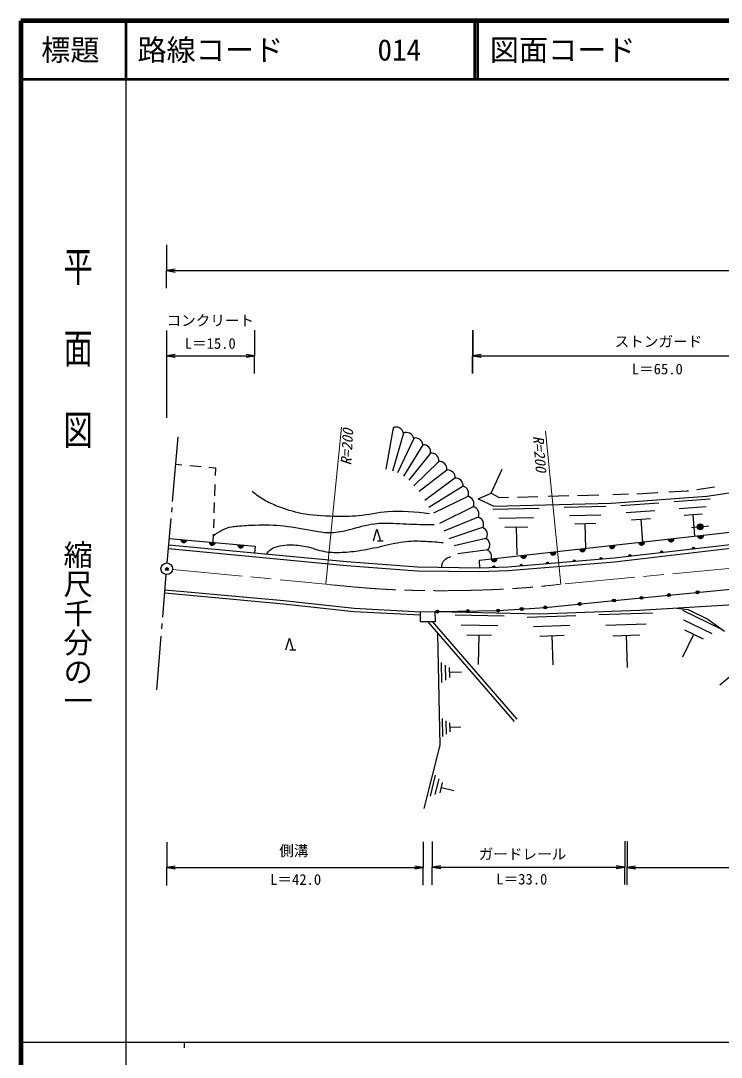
# Model space of a CAD drawing. Units: millimetres, scale not verified. Extents: x 40000 to 680000, y 20000 to 380000.
# Drawn here: x 40000 to 160053, y 202409 to 380000 of the extents above; entities that cross this region are included whole.
import ezdxf
from ezdxf.enums import TextEntityAlignment as Align

# ---------------------------------------------------------------- set-up
doc = ezdxf.new("R2010")
doc.units = ezdxf.units.MM
doc.header["$LTSCALE"] = 1000
doc.header["$PDMODE"] = 32
doc.header["$PDSIZE"] = 500
doc.linetypes.add('CHAIN', pattern=[18.5, 12, -1.5, 3.5, -1.5])
for name, color, linetype, lineweight in [('M-BGD', 7, 'Continuous', 25), ('M-BMK', 2, 'CHAIN', 13), ('M-BMK-SRVR', 3, 'Continuous', 25), ('M-STR-HTXT', 7, 'Continuous', 13), ('M-STR-STR3', 7, 'Continuous', 25), ('M-TTL', 2, 'Continuous', 140), ('M-TTL-BAND', 7, 'Continuous', 25), ('M-TTL-LINE', 7, 'Continuous', 50)]:
    doc.layers.add(name, color=color, linetype=linetype, lineweight=lineweight)
doc.layers.add('M-OTRS', color=6, linetype='Continuous')
doc.layers.add('M-TTL-TXT', color=7, linetype='Continuous')
doc.styles.add('@ＭＳ ゴシック', font='')
doc.styles.add('ＭＳ ゴシック', font='')
doc.styles.get('@ＭＳ ゴシック').set_extended_font_data('@MS Gothic')
doc.styles.get('ＭＳ ゴシック').set_extended_font_data('MS Gothic')

# ---------------------------------------------------------------- blocks, each defined once
blk = doc.blocks.new('open_arrow')
at = {"color": 0, "linetype": 'Continuous', "lineweight": -2}
blk.add_lwpolyline([(7.5, 1.25), (0, 0), (7.5, -1.25)], dxfattribs=at)

msp = doc.modelspace()

# ---------------------------------------------------------------- linework, layer by layer
at = {"layer": 'M-BGD'}
for p, q in [((103800, 310247), (102548, 303183)), ((105578, 309332), (103686, 302829)), ((107357, 308417), (104563, 302549)), ((108909, 307348), (105570, 301989)), ((110235, 305903), (106522, 301262)), ((66591, 304019), (67604, 303930)), ((69002, 303807), (70919, 303638)), ((111625, 304464), (107343, 300329)), ((111625, 304464), (109467, 302380)), ((72240, 303522), (73397, 303420)), ((73397, 303420), (73347, 302073)), ((113017, 303025), (108294, 299359)), ((120620, 299039), (122501, 303162)), ((73289, 300519), (73218, 298592)), ((114412, 301599), (109227, 297810)), ((115808, 300252), (109936, 296616)), ((157603, 298533), (176596, 301418)), ((116621, 298492), (110757, 295609)), ((118364, 298098), (120620, 299039)), ((120620, 299039), (121988, 298306)), ((125115, 298392), (128623, 298489)), ((130412, 298539), (133920, 298636)), ((135431, 298677), (139042, 298777)), ((141167, 297336), (157603, 298533)), ((141478, 298845), (144163, 298919)), ((145609, 298959), (149160, 299158)), ((151082, 299265), (154205, 299440)), ((154205, 299440), (154460, 299478)), ((155840, 299680), (158871, 300125)), ((73175, 297460), (73111, 295716)), ((117524, 296725), (111783, 293874)), ((118364, 298098), (121085, 296846)), ((121085, 296846), (141167, 297336)), ((121988, 298306), (123567, 298349)), ((133115, 296639), (140255, 296819)), ((142855, 296959), (149375, 297429)), ((151995, 297619), (158165, 298069)), ((152855, 296449), (157485, 296779)), ((118371, 294930), (112510, 292531)), ((120908, 296323), (128818, 296513)), ((121938, 294773), (127868, 294913)), ((134045, 295239), (139395, 295369)), ((143765, 295719), (148655, 296069)), ((153715, 295269), (156795, 295489)), ((155525, 291679), (155255, 295379)), ((73070, 294628), (73013, 293099)), ((119148, 293150), (113387, 291207)), ((118598, 287553), (179232, 294328)), ((122968, 293213), (126918, 293303)), ((125058, 288513), (124948, 293263)), ((134965, 293829), (138535, 293919)), ((136855, 289589), (136755, 293879)), ((144675, 294469), (147935, 294709)), ((146585, 290679), (146305, 294589)), ((155953, 293232), (154960, 293112)), ((156946, 293351), (157939, 293468)), ((65482, 291306), (80170, 289962)), ((72973, 292014), (72921, 290625)), ((100429, 290873), (101029, 292873)), ((101029, 292873), (101629, 290873)), ((119712, 291301), (114282, 290031)), ((65330, 289571), (95812, 286682)), ((95863, 287280), (65382, 290169)), ((80170, 289962), (80058, 288778)), ((101129, 290873), (102129, 290873)), ((168867, 291072), (141704, 287897)), ((141764, 287300), (168930, 290475)), ((120029, 289327), (114898, 288669)), ((141704, 287897), (123492, 286388)), ((95812, 286682), (107956, 285765)), ((107982, 286364), (95863, 287280)), ((118681, 286227), (107982, 286364)), ((118681, 286227), (118598, 287553)), ((123492, 286388), (118681, 286227)), ((123527, 285789), (141764, 287300)), ((107956, 285765), (118673, 285627)), ((118701, 285627), (123527, 285789)), ((151093, 281591), (180489, 284475)), ((64730, 282504), (85114, 280664)), ((85054, 280067), (64681, 281906)), ((85114, 280664), (97162, 279338)), ((129895, 279490), (141678, 280664)), ((141678, 280664), (151093, 281591)), ((146056, 278983), (178417, 281001)), ((97113, 278740), (85054, 280067)), ((97162, 279338), (108496, 278749)), ((111417, 278768), (121819, 278934)), ((121819, 278934), (129895, 279490)), ((128930, 278411), (146056, 278983)), ((152404, 279379), (154386, 279105)), ((153405, 279029), (159845, 275879)), ((154386, 279105), (157758, 277455)), ((108503, 278148), (97113, 278740)), ((108496, 278748), (111037, 278776)), ((108515, 277051), (108496, 278748)), ((108515, 277051), (111056, 277079)), ((109737, 277065), (124561, 259955)), ((110523, 277074), (125014, 260347)), ((111056, 277079), (111037, 278776)), ((111417, 278768), (111037, 278776)), ((111417, 278768), (128930, 278411)), ((114435, 278209), (122855, 278029)), ((126785, 277839), (135105, 278119)), ((139045, 278249), (148265, 278549)), ((153585, 277349), (158415, 274989)), ((157758, 277455), (160580, 275440)), ((115455, 276509), (121775, 276369)), ((127885, 276209), (134125, 276419)), ((140265, 276449), (147175, 276669)), ((153755, 275669), (156975, 274089)), ((85443, 272227), (86043, 274227)), ((86043, 274227), (86643, 272227)), ((111887, 255858), (111493, 275037)), ((116475, 274799), (120685, 274709)), ((118475, 269699), (118585, 274759)), ((128975, 274579), (133135, 274719)), ((131225, 269659), (131055, 274649)), ((141475, 274639), (146085, 274789)), ((143965, 269179), (143785, 274719)), ((153475, 271019), (155365, 274879)), ((86143, 272227), (87143, 272227)), ((112165, 266599), (112095, 270019)), ((112845, 267039), (112795, 269609)), ((113515, 267479), (113485, 269189)), ((115555, 268379), (113505, 268339)), ((159805, 266199), (162905, 268769)), ((112355, 257359), (112295, 260429)), ((112965, 257759), (112915, 260059)), ((113565, 258149), (113535, 259689)), ((115395, 258959), (113555, 258919)), ((109148, 245014), (111887, 255858)), ((110205, 247169), (111105, 250739)), ((111035, 247439), (111705, 250109)), ((111855, 247699), (112305, 249479)), ((114225, 248049), (112085, 248589))]:
    msp.add_line(p, q, dxfattribs=at)
for centre, radius in [((156449, 293292), 500), ((156449, 293292), 500), ((156449, 293292), 450), ((156449, 293292), 400), ((156449, 293292), 350), ((156449, 293292), 300), ((156449, 293292), 250), ((156449, 293292), 200), ((156449, 293292), 150), ((156449, 293292), 100), ((156449, 293292), 50), ((141678, 280664), 250), ((141678, 280664), 200), ((141678, 280664), 150), ((141678, 280664), 100), ((141678, 280664), 50), ((146385, 281127), 250), ((146385, 281127), 200), ((146385, 281127), 150), ((146385, 281127), 100), ((146385, 281127), 50), ((151093, 281591), 250), ((151093, 281591), 200), ((151093, 281591), 150), ((151093, 281591), 100), ((151093, 281591), 50), ((155992, 282072), 250), ((155992, 282072), 200), ((155992, 282072), 150), ((155992, 282072), 100), ((155992, 282072), 50), ((111417, 278768), 250), ((111417, 278768), 200), ((111417, 278768), 150), ((111417, 278768), 100), ((111417, 278768), 50), ((116618, 278851), 250), ((116618, 278851), 200), ((116618, 278851), 150), ((116618, 278851), 100), ((116618, 278851), 50), ((121819, 278934), 250), ((121819, 278934), 200), ((121819, 278934), 150), ((121819, 278934), 100), ((121819, 278934), 50), ((125857, 279212), 250), ((125857, 279212), 200), ((125857, 279212), 150), ((125857, 279212), 100), ((125857, 279212), 50), ((129895, 279490), 250), ((129895, 279490), 200), ((129895, 279490), 150), ((129895, 279490), 100), ((129895, 279490), 50), ((135787, 280077), 250), ((135787, 280077), 200), ((135787, 280077), 150), ((135787, 280077), 100), ((135787, 280077), 50)]:
    msp.add_circle(centre, radius, dxfattribs=at)
for centre, radius, start, end in [((104346, 309123), 1250, 9.64441, 115.90461), ((106124, 308208), 1250, 9.64441, 115.90461), ((107662, 307263), 1250, 3.88065, 107.21094), ((109001, 306101), 1250, 350.87872, 94.209), ((110390, 304662), 1250, 350.87872, 97.13892), ((111781, 303224), 1250, 350.92126, 97.18147), ((113180, 301785), 1250, 351.2333, 97.49351), ((114562, 300358), 1250, 355.14867, 96.8925), ((115498, 299041), 1250, 333.93461, 75.67844), ((116408, 297260), 1250, 333.93461, 80.19481), ((117272, 295501), 1250, 332.1018, 78.36201), ((118081, 293713), 1250, 330.36846, 76.62867), ((118720, 291975), 1250, 323.71067, 69.97088), ((119130, 290195), 1250, 315.98644, 62.24664), ((151441, 291223), 500, 186.37488, 6.37488), ((151441, 291223), 500, 186.37488, 6.37488), ((151441, 291223), 450, 186.37488, 6.37488), ((151441, 291223), 400, 186.37488, 6.37488), ((151441, 291223), 350, 186.37488, 6.37488), ((151441, 291223), 300, 186.37488, 6.37488), ((151441, 291223), 250, 186.37488, 6.37488), ((156494, 291787), 500, 186.37488, 6.37488), ((156494, 291787), 500, 186.37488, 6.37488), ((156494, 291787), 450, 186.37488, 6.37488), ((156494, 291787), 400, 186.37488, 6.37488), ((156494, 291787), 350, 186.37488, 6.37488), ((156494, 291787), 300, 186.37488, 6.37488), ((156494, 291787), 250, 186.37488, 6.37488), ((156494, 291787), 200, 186.37488, 6.37488), ((156494, 291787), 150, 186.37488, 6.37488), ((156494, 291787), 100, 186.37488, 6.37488), ((156494, 291787), 50, 186.37488, 6.37488), ((67930, 291082), 500, 174.76996, 354.76996), ((67930, 291082), 500, 174.76996, 354.76996), ((67930, 291082), 450, 174.76996, 354.76996), ((67930, 291082), 400, 174.76996, 354.76996), ((67930, 291082), 350, 174.76996, 354.76996), ((67930, 291082), 300, 174.76996, 354.76996), ((67930, 291082), 250, 174.76996, 354.76996), ((67930, 291082), 200, 174.76996, 354.76996), ((67930, 291082), 150, 174.76996, 354.76996), ((67930, 291082), 100, 174.76996, 354.76996), ((67930, 291082), 50, 174.76996, 354.76996), ((72826, 290634), 500, 174.76996, 354.76996), ((72826, 290634), 500, 174.76996, 354.76996), ((72826, 290634), 450, 174.76996, 354.76996), ((72826, 290634), 400, 174.76996, 354.76996), ((72826, 290634), 350, 174.76996, 354.76996), ((72826, 290634), 300, 174.76996, 354.76996), ((72826, 290634), 250, 174.76996, 354.76996), ((72826, 290634), 200, 174.76996, 354.76996), ((72826, 290634), 150, 174.76996, 354.76996), ((72826, 290634), 100, 174.76996, 354.76996), ((72826, 290634), 50, 174.76996, 354.76996), ((77722, 290186), 500, 174.76996, 354.76996), ((77722, 290186), 500, 174.76996, 354.76996), ((77722, 290186), 450, 174.76996, 354.76996), ((77722, 290186), 400, 174.76996, 354.76996), ((77722, 290186), 350, 174.76996, 354.76996), ((77722, 290186), 300, 174.76996, 354.76996), ((77722, 290186), 250, 174.76996, 354.76996), ((77722, 290186), 200, 174.76996, 354.76996), ((77722, 290186), 150, 174.76996, 354.76996), ((77722, 290186), 100, 174.76996, 354.76996), ((77722, 290186), 50, 174.76996, 354.76996), ((136283, 289529), 500, 186.37488, 6.37488), ((136283, 289529), 500, 186.37488, 6.37488), ((136283, 289529), 450, 186.37488, 6.37488), ((136283, 289529), 400, 186.37488, 6.37488), ((136283, 289529), 350, 186.37488, 6.37488), ((136283, 289529), 300, 186.37488, 6.37488), ((136283, 289529), 250, 186.37488, 6.37488), ((136283, 289529), 200, 186.37488, 6.37488), ((136283, 289529), 150, 186.37488, 6.37488), ((136283, 289529), 100, 186.37488, 6.37488), ((136283, 289529), 50, 186.37488, 6.37488), ((141336, 290094), 500, 186.37488, 6.37488), ((141336, 290094), 500, 186.37488, 6.37488), ((141336, 290094), 450, 186.37488, 6.37488), ((141336, 290094), 400, 186.37488, 6.37488), ((141336, 290094), 350, 186.37488, 6.37488), ((141336, 290094), 300, 186.37488, 6.37488), ((141336, 290094), 250, 186.37488, 6.37488), ((141336, 290094), 200, 186.37488, 6.37488), ((141336, 290094), 150, 186.37488, 6.37488), ((141336, 290094), 100, 186.37488, 6.37488), ((141336, 290094), 50, 186.37488, 6.37488), ((146389, 290658), 500, 186.37488, 6.37488), ((146389, 290658), 500, 186.37488, 6.37488), ((146389, 290658), 450, 186.37488, 6.37488), ((146389, 290658), 400, 186.37488, 6.37488), ((146389, 290658), 350, 186.37488, 6.37488), ((146389, 290658), 300, 186.37488, 6.37488), ((146389, 290658), 250, 186.37488, 6.37488), ((146389, 290658), 200, 186.37488, 6.37488), ((146389, 290658), 150, 186.37488, 6.37488), ((146389, 290658), 100, 186.37488, 6.37488), ((146389, 290658), 50, 186.37488, 6.37488), ((151441, 291223), 200, 186.37488, 6.37488), ((151441, 291223), 150, 186.37488, 6.37488), ((151441, 291223), 100, 186.37488, 6.37488), ((151441, 291223), 50, 186.37488, 6.37488), ((155286, 289484), 250, 6.66525, 186.66525), ((155286, 289484), 200, 6.66525, 186.66525), ((155286, 289484), 150, 6.66525, 186.66525), ((155286, 289484), 100, 6.66525, 186.66525), ((155286, 289484), 50, 6.66525, 186.66525), ((119435, 288208), 1250, 339.86961, 62.24664), ((121124, 287836), 500, 186.37488, 6.37488), ((121124, 287836), 500, 186.37488, 6.37488), ((121124, 287836), 450, 186.37488, 6.37488), ((121124, 287836), 400, 186.37488, 6.37488), ((121124, 287836), 350, 186.37488, 6.37488), ((121124, 287836), 300, 186.37488, 6.37488), ((121124, 287836), 250, 186.37488, 6.37488), ((121124, 287836), 200, 186.37488, 6.37488), ((121124, 287836), 150, 186.37488, 6.37488), ((121124, 287836), 100, 186.37488, 6.37488), ((121124, 287836), 50, 186.37488, 6.37488), ((126177, 288400), 500, 186.37488, 6.37488), ((126177, 288400), 500, 186.37488, 6.37488), ((126177, 288400), 450, 186.37488, 6.37488), ((126177, 288400), 400, 186.37488, 6.37488), ((126177, 288400), 350, 186.37488, 6.37488), ((126177, 288400), 300, 186.37488, 6.37488), ((126177, 288400), 250, 186.37488, 6.37488), ((126177, 288400), 200, 186.37488, 6.37488), ((126177, 288400), 150, 186.37488, 6.37488), ((126177, 288400), 100, 186.37488, 6.37488), ((126177, 288400), 50, 186.37488, 6.37488), ((131230, 288965), 500, 186.37488, 6.37488), ((131230, 288965), 500, 186.37488, 6.37488), ((131230, 288965), 450, 186.37488, 6.37488), ((131230, 288965), 400, 186.37488, 6.37488), ((131230, 288965), 350, 186.37488, 6.37488), ((131230, 288965), 300, 186.37488, 6.37488), ((131230, 288965), 250, 186.37488, 6.37488), ((131230, 288965), 200, 186.37488, 6.37488), ((131230, 288965), 150, 186.37488, 6.37488), ((131230, 288965), 100, 186.37488, 6.37488), ((131230, 288965), 50, 186.37488, 6.37488), ((139428, 287709), 250, 4.73655, 184.73655), ((139428, 287709), 200, 4.73655, 184.73655), ((139428, 287709), 150, 4.73655, 184.73655), ((139428, 287709), 100, 4.73655, 184.73655), ((139428, 287709), 50, 4.73655, 184.73655), ((144421, 288215), 250, 6.66525, 186.66525), ((144421, 288215), 200, 6.66525, 186.66525), ((144421, 288215), 150, 6.66525, 186.66525), ((144421, 288215), 100, 6.66525, 186.66525), ((144421, 288215), 50, 6.66525, 186.66525), ((149853, 288850), 250, 6.66525, 186.66525), ((149853, 288850), 200, 6.66525, 186.66525), ((149853, 288850), 150, 6.66525, 186.66525), ((149853, 288850), 100, 6.66525, 186.66525), ((149853, 288850), 50, 6.66525, 186.66525), ((121086, 286307), 250, 1.92617, 181.92617), ((121086, 286307), 200, 1.92617, 181.92617), ((121086, 286307), 150, 1.92617, 181.92617), ((121086, 286307), 100, 1.92617, 181.92617), ((121086, 286307), 50, 1.92617, 181.92617), ((125768, 286577), 250, 4.73655, 184.73655), ((125768, 286577), 200, 4.73655, 184.73655), ((125768, 286577), 150, 4.73655, 184.73655), ((125768, 286577), 100, 4.73655, 184.73655), ((125768, 286577), 50, 4.73655, 184.73655), ((130321, 286954), 250, 4.73655, 184.73655), ((130321, 286954), 200, 4.73655, 184.73655), ((130321, 286954), 150, 4.73655, 184.73655), ((130321, 286954), 100, 4.73655, 184.73655), ((130321, 286954), 50, 4.73655, 184.73655), ((134875, 287332), 250, 4.73655, 184.73655), ((134875, 287332), 200, 4.73655, 184.73655), ((134875, 287332), 150, 4.73655, 184.73655), ((134875, 287332), 100, 4.73655, 184.73655), ((134875, 287332), 50, 4.73655, 184.73655)]:
    msp.add_arc(centre, radius, start, end, dxfattribs=at)
for points, knots in [([(79669, 299378), (80344, 298852), (81018, 298326), (81751, 297899), (82470, 297480), (83245, 297157), (84029, 296858), (85336, 296359), (86667, 295928), (88027, 295651), (89869, 295277), (91765, 295186), (93655, 295138), (95069, 295102), (96479, 295090), (97880, 295229), (99555, 295395), (101216, 295777), (102889, 295923), (105262, 296129), (107658, 295860), (110055, 295591)], [0, 0, 0, 0, 1, 1, 1, 2, 2, 2, 3, 3, 3, 4, 4, 4, 5, 5, 5, 6, 6, 6, 7, 7, 7, 7]), ([(72963, 291756), (73969, 292439), (74974, 293122), (76128, 293303), (76294, 293329), (76463, 293345), (76631, 293362), (76799, 293379), (76967, 293397), (77135, 293414), (78141, 293514), (79153, 293570), (80167, 293599), (81820, 293647), (83479, 293627), (85116, 293448), (86859, 293258), (88577, 292888), (90321, 292588), (91288, 292422), (92263, 292277), (93233, 292302), (94272, 292328), (95306, 292549), (96326, 292815), (97758, 293187), (99162, 293646), (100610, 293825), (101653, 293955), (102719, 293939), (103779, 293901), (105324, 293845), (106857, 293739), (108396, 293705), (109214, 293686), (110035, 293688), (110855, 293690)], [0, 0, 0, 0, 1, 1, 1, 2, 2, 2, 3, 3, 3, 4, 4, 4, 5, 5, 5, 6, 6, 6, 7, 7, 7, 8, 8, 8, 9, 9, 9, 10, 10, 10, 11, 11, 11, 12, 12, 12, 12]), ([(82076, 288587), (82339, 288907), (82602, 289228), (82928, 289465), (83343, 289767), (83860, 289933), (84376, 290038), (84959, 290157), (85541, 290199), (86126, 290204), (87045, 290213), (87973, 290134), (88872, 289933), (89947, 289692), (90979, 289277), (92056, 289073), (92910, 288911), (93791, 288883), (94666, 288907), (95725, 288936), (96776, 289042), (97819, 289194), (99232, 289399), (100632, 289687), (102029, 290008), (103370, 290317), (104709, 290656), (106072, 290793), (107165, 290902), (108274, 290882), (109376, 290823), (110391, 290769), (111400, 290683), (112409, 290597)], [0, 0, 0, 0, 1, 1, 1, 2, 2, 2, 3, 3, 3, 4, 4, 4, 5, 5, 5, 6, 6, 6, 7, 7, 7, 8, 8, 8, 9, 9, 9, 10, 10, 10, 11, 11, 11, 11]), ([(112167, 286310), (112173, 286532), (112180, 286753), (112241, 286963), (112332, 287279), (112545, 287569), (112809, 287770), (113075, 287971), (113391, 288082), (113708, 288193)], [0, 0, 0, 0, 1, 1, 1, 2, 2, 2, 3, 3, 3, 3])]:
    msp.add_open_spline(points, degree=3, knots=knots, dxfattribs=at)
at = {"layer": 'M-BMK'}
for p, q in [((66022, 286000), (92302, 283457)), ((163667, 286365), (132487, 283442))]:
    msp.add_line(p, q, dxfattribs=at)
msp.add_open_spline([(92302, 283457), (95137, 283170), (97972, 282883), (100814, 282691), (103676, 282498), (106545, 282402), (109414, 282366), (112739, 282324), (116063, 282362), (119387, 282474), (122257, 282571), (125127, 282723), (127987, 282980), (129489, 283115), (130988, 283279), (132487, 283442)], degree=3, knots=[0, 0, 0, 0, 1, 1, 1, 2, 2, 2, 3, 3, 3, 4, 4, 4, 5, 5, 5, 5], dxfattribs=at)
at = {"layer": 'M-BMK-SRVR'}
for p, q in [((66034, 297635), (66999, 308687)), ((65873, 295789), (65946, 296621)), ((65114, 287093), (65778, 294700)), ((64341, 277801), (64944, 285100)), ((64175, 275788), (64254, 276742)), ((63311, 265337), (64074, 274563))]:
    msp.add_line(p, q, dxfattribs=at)
msp.add_circle((65027, 286097), 1000, dxfattribs=at)
at = {"layer": 'M-OTRS'}
msp.add_point((65047, 286045), dxfattribs=at)
at = {"layer": 'M-STR-HTXT'}
for p, q in [((92263, 283461), (94960, 310347)), ((132577, 283451), (129918, 309680))]:
    msp.add_line(p, q, dxfattribs=at)
at = {"layer": 'M-STR-STR3'}
for p, q in [((64963, 341582), (64963, 337218)), ((64963, 334153), (64963, 337218)), ((65027, 337182), (557859, 337182)), ((65027, 311956), (65027, 326934)), ((80054, 326975), (80054, 322611)), ((117445, 326965), (117445, 322601)), ((117453, 326965), (117453, 322601)), ((65027, 322576), (80056, 322576)), ((80054, 319547), (80054, 322611)), ((117441, 322576), (182420, 322576)), ((117445, 319536), (117445, 322601)), ((117453, 319536), (117453, 322601)), ((65027, 239284), (65027, 234920)), ((108976, 239313), (108976, 234949)), ((110532, 239363), (110532, 234999)), ((143507, 239411), (143507, 235047)), ((143902, 239379), (143902, 235014)), ((65027, 231856), (65027, 234920)), ((65027, 234920), (108976, 234920)), ((108976, 231884), (108976, 234949)), ((110532, 231935), (110532, 234999)), ((110532, 234967), (143507, 234967)), ((143507, 231983), (143507, 235047)), ((143902, 231950), (143902, 235014)), ((143902, 234920), (224262, 234920))]:
    msp.add_line(p, q, dxfattribs=at)
at = {"layer": 'M-TTL'}
for p, q in [((40000, 380000), (40000, 20000)), ((680000, 380000), (40000, 380000))]:
    msp.add_line(p, q, dxfattribs=at)
at = {"layer": 'M-TTL-BAND'}
for p, q in [((58000, 370000), (58000, 20000)), ((40000, 205000), (579000, 205000)), ((68000, 205000), (68000, 204000))]:
    msp.add_line(p, q, dxfattribs=at)
at = {"layer": 'M-TTL-LINE'}
for p, q in [((58000, 380000), (58000, 370000)), ((117750, 380000), (117750, 370000)), ((118250, 380000), (118250, 370000)), ((40000, 370000), (680000, 370000))]:
    msp.add_line(p, q, dxfattribs=at)

# ---------------------------------------------------------------- block references
at = {"layer": 'M-STR-STR3', "xscale": 193, "yscale": 193}
for p in [(65027, 337182), (65027, 322576), (117441, 322576), (65027, 234920), (110532, 234967), (143902, 234920)]:
    msp.add_blockref('open_arrow', p, dxfattribs=at)
at = {"layer": 'M-STR-STR3', "xscale": 193, "yscale": 193, "rotation": 180}
for p in [(80056, 322576), (108976, 234920), (143507, 234967)]:
    msp.add_blockref('open_arrow', p, dxfattribs=at)

# ---------------------------------------------------------------- texts
at = {"layer": 'M-STR-HTXT', "style": 'ＭＳ ゴシック', "oblique": 15}
for rotation, p in [(86.791, (97190, 303776)), (274.635, (127238, 308792))]:
    msp.add_text('R=200', height=1833, rotation=rotation, dxfattribs=at).set_placement(p, align=Align.BOTTOM_LEFT)
at = {"layer": 'M-STR-STR3', "style": 'ＭＳ ゴシック'}
for s, p in [('コンクリート', (64993, 327175)), ('L＝15.0', (68113, 323244)), ('ストンガード', (141782, 323573)), ('L＝65.0', (144725, 318866)), ('側溝', (84301, 236324)), ('ガードレール', (118487, 235754)), ('L＝42.0', (82749, 231402)), ('L＝33.0', (121508, 231463))]:
    msp.add_text(s, height=1833, dxfattribs=at).set_placement(p, align=Align.BOTTOM_LEFT)
at = {"layer": 'M-TTL-BAND', "style": '@ＭＳ ゴシック', "width": 1.4}
msp.add_text('平  面  図', height=3666, rotation=270, dxfattribs=at).set_placement((49777, 306475), align=Align.MIDDLE_RIGHT)
at = {"layer": 'M-TTL-BAND', "style": '@ＭＳ ゴシック'}
msp.add_text('縮尺千分の一', height=3666, rotation=270, dxfattribs=at).set_placement((49777, 261030), align=Align.MIDDLE_RIGHT)
at = {"layer": 'M-TTL-TXT', "style": 'ＭＳ ゴシック'}
msp.add_text('標題', height=3666, dxfattribs=at).set_placement((48500, 375000), align=Align.MIDDLE_CENTER)
for s, p in [('路線コード', (60000, 375000)), ('014', (101142, 375000)), ('図面コード', (120380, 375000))]:
    msp.add_text(s, height=3666, dxfattribs=at).set_placement(p, align=Align.MIDDLE_LEFT)

doc.saveas('drawing.dxf')
